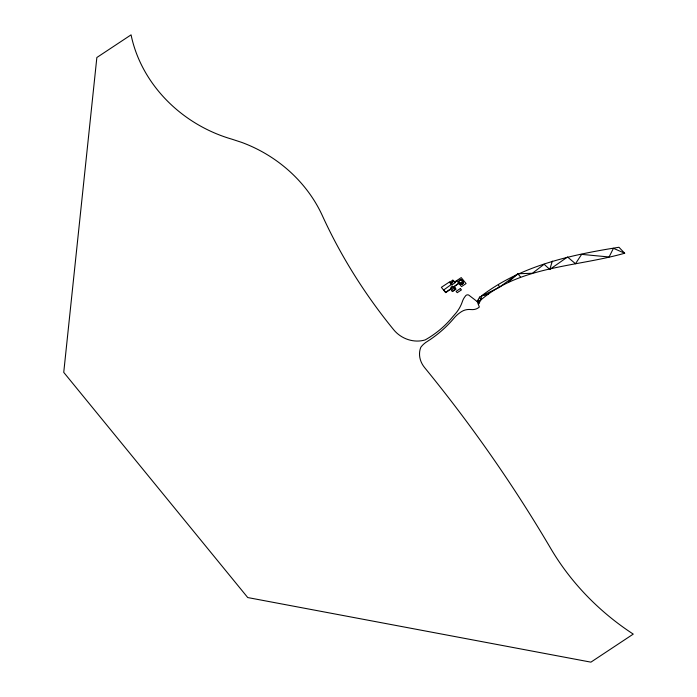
<?xml version="1.0" encoding="UTF-8"?>
<svg xmlns="http://www.w3.org/2000/svg" width="697" height="697" viewBox="0 0 697 697"><rect width="100%" height="100%" fill="white"/><g stroke="black" fill="none" stroke-linecap="round" stroke-linejoin="round"><path stroke-width="1.05" d="M624.686 253.229L613.438 248.306L609.091 256.984L581.62 254.379L575.487 263.736L567.541 256.984L549.776 269.443L544.139 264.268L532.403 273.268L517.932 273.747L499.488 287.19L479.58 297.122L480.825 299.971C520.868 265.845 576.497 267.012 624.686 253.229L618.962 247.278C570.843 254.858 521.312 265.644 481.679 295.746L480.825 299.971L478.386 304.484L479.336 307.028A11.239 9.871 28.3 0 1 471.041 309.555A15.29 13.426 28.3 0 0 461.675 311.533A39.834 34.972 28.3 0 0 456.944 315.105L456.326 315.68A39.834 34.972 28.3 0 0 454.043 318.12A144.845 127.168 28.3 0 1 426.852 341.73A28.054 24.63 28.3 0 0 420.805 347.289A22.626 19.864 28.3 0 0 424.543 367.511A1379.145 1210.872 28.3 0 1 550.708 548.426A239.271 210.076 28.3 0 0 633.259 634.104L590.908 662.15L247.74 597.556L63.741 372.372L96.857 57.502L131.071 34.85A132.264 116.129 28.3 0 0 231.84 139.156L241.606 142.362A130.025 114.16 28.3 0 1 322.354 215.643A514.238 451.49 28.3 0 0 393.735 329.803A27.523 24.16 28.3 0 0 425.153 339.927A118.577 104.114 28.3 0 0 452.693 316.83L455.777 313.293A46.577 40.888 28.3 0 0 459.628 307.734L460.168 306.741A46.577 40.888 28.3 0 0 462.372 301.548A21.825 19.159 28.3 0 1 465.465 296.033A2.805 2.466 28.3 0 1 468.663 295.023L477.192 301.566L478.386 304.484M461.876 282.973L462.041 283.479L462.024 282.86M462.407 281.483L461.893 281.257L463.183 281.989M454.392 281.518L454.766 281.971M462.102 282.633C462.529 281.414 462.738 283.156 461.972 283.592C460.055 280.83 460.368 285.273 461.536 282.642M549.776 269.443L552.329 261.096M454.984 282.006L456.788 280.804L458.757 283.217L453.25 287.086L452.484 286.145L451.177 287.007L450.802 287.399L451.49 288.253L445.723 292.357L443.754 289.943L452.275 283.801M451.848 284.585L449.521 281.928L441.358 287.338L445.688 292.635L458.896 283.383L461.51 286.589L466.075 283.566L461.222 277.615L454.61 281.989M454.601 287.957L455.794 289.325L452.336 291.485L455.882 288.889L454.801 287.582L455.655 289.264M477.192 301.566L479.58 297.122M478.525 301.409L479.057 300.424L478.177 300.041L478.856 303.221L479.057 300.424M460.822 282.982L461.074 283.078M508.819 281.754L517.932 273.747L520.537 277.049M454.653 287.931L451.255 290.179L452.397 291.573M455.115 281.841L454.444 281.536M462.503 281.466L463.017 280.856L462.468 280.333M481.679 295.746L488.501 294.247M454.54 281.274L454.339 281.902L455.071 281.919M498.425 284.698L499.488 287.19M452.867 280.159L449.617 282.311L450.384 283.252L453.634 281.1L452.867 280.159M453.773 281.274L450.523 283.426L451.761 284.942L455.01 282.79L453.773 281.274M460.351 288.549L456.108 291.355L457.197 292.696L461.44 289.891L460.351 288.549M459.837 283.609L459.41 283.191A2.309 2.021 28.3 0 1 460.578 279.976A2.309 2.021 28.3 0 1 463.348 282.642A2.309 2.021 28.3 0 1 459.837 283.609M458.914 282.782A2.492 2.187 28.3 0 0 463.104 283.583A2.492 2.187 28.3 0 0 461.362 279.863A2.492 2.187 28.3 0 0 458.914 282.782"/></g></svg>
